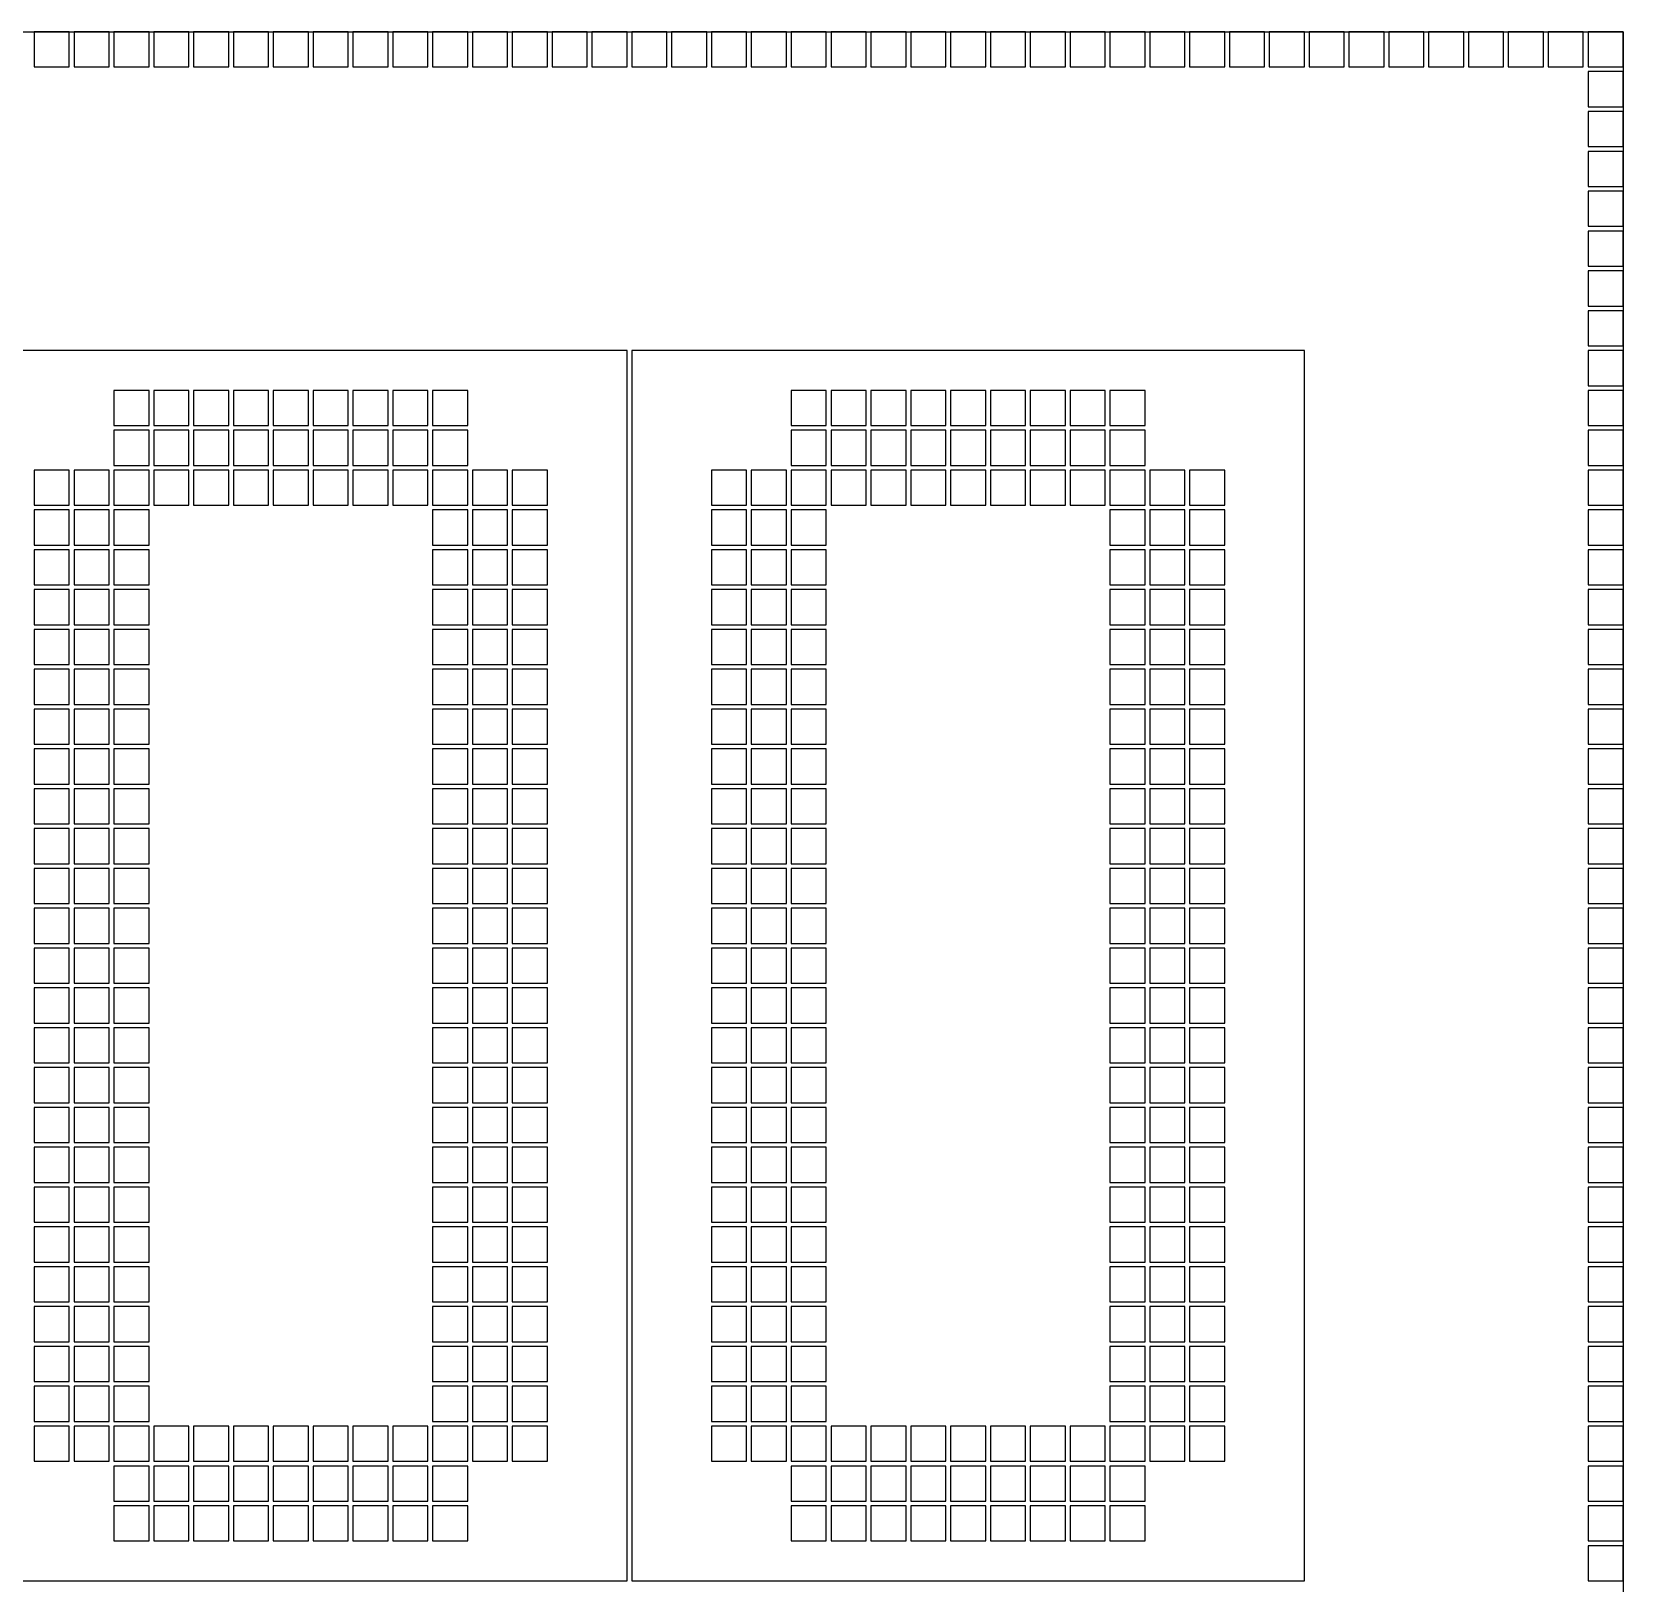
# Model space of a CAD drawing. Header units: inches. Extents: x 125 to 991, y -92 to 487.
# Drawn here: x 892.6 to 899.39, y 479.97 to 486.59 of the extents above; entities that cross this region are included whole.
import ezdxf

# ---------------------------------------------------------------- set-up
doc = ezdxf.new("R2010")
doc.units = ezdxf.units.IN

msp = doc.modelspace()

# ---------------------------------------------------------------- linework, layer by layer
msp.add_lwpolyline([(877.652, 486.5918), (899.392, 486.5918), (899.392, 475.7318), (877.652, 475.7318)], close=True)
at = {"color": 2}
for points in [[(892.612, 486.4418), (892.762, 486.4418), (892.762, 486.5918), (892.612, 486.5918)], [(892.782, 486.4418), (892.932, 486.4418), (892.932, 486.5918), (892.782, 486.5918)], [(892.952, 486.4418), (893.102, 486.4418), (893.102, 486.5918), (892.952, 486.5918)], [(893.122, 486.4418), (893.272, 486.4418), (893.272, 486.5918), (893.122, 486.5918)], [(893.292, 486.4418), (893.442, 486.4418), (893.442, 486.5918), (893.292, 486.5918)], [(893.462, 486.4418), (893.612, 486.4418), (893.612, 486.5918), (893.462, 486.5918)], [(893.632, 486.4418), (893.782, 486.4418), (893.782, 486.5918), (893.632, 486.5918)], [(893.802, 486.4418), (893.952, 486.4418), (893.952, 486.5918), (893.802, 486.5918)], [(893.972, 486.4418), (894.122, 486.4418), (894.122, 486.5918), (893.972, 486.5918)], [(894.142, 486.4418), (894.292, 486.4418), (894.292, 486.5918), (894.142, 486.5918)], [(894.312, 486.4418), (894.462, 486.4418), (894.462, 486.5918), (894.312, 486.5918)], [(894.482, 486.4418), (894.632, 486.4418), (894.632, 486.5918), (894.482, 486.5918)], [(894.652, 486.4418), (894.802, 486.4418), (894.802, 486.5918), (894.652, 486.5918)], [(894.822, 486.4418), (894.972, 486.4418), (894.972, 486.5918), (894.822, 486.5918)], [(894.992, 486.4418), (895.142, 486.4418), (895.142, 486.5918), (894.992, 486.5918)], [(895.162, 486.4418), (895.312, 486.4418), (895.312, 486.5918), (895.162, 486.5918)], [(895.332, 486.4418), (895.482, 486.4418), (895.482, 486.5918), (895.332, 486.5918)], [(895.502, 486.4418), (895.652, 486.4418), (895.652, 486.5918), (895.502, 486.5918)], [(895.672, 486.4418), (895.822, 486.4418), (895.822, 486.5918), (895.672, 486.5918)], [(895.842, 486.4418), (895.992, 486.4418), (895.992, 486.5918), (895.842, 486.5918)], [(896.012, 486.4418), (896.162, 486.4418), (896.162, 486.5918), (896.012, 486.5918)], [(896.182, 486.4418), (896.332, 486.4418), (896.332, 486.5918), (896.182, 486.5918)], [(896.352, 486.4418), (896.502, 486.4418), (896.502, 486.5918), (896.352, 486.5918)], [(896.522, 486.4418), (896.672, 486.4418), (896.672, 486.5918), (896.522, 486.5918)], [(896.692, 486.4418), (896.842, 486.4418), (896.842, 486.5918), (896.692, 486.5918)], [(896.862, 486.4418), (897.012, 486.4418), (897.012, 486.5918), (896.862, 486.5918)], [(897.032, 486.4418), (897.182, 486.4418), (897.182, 486.5918), (897.032, 486.5918)], [(897.202, 486.4418), (897.352, 486.4418), (897.352, 486.5918), (897.202, 486.5918)], [(897.372, 486.4418), (897.522, 486.4418), (897.522, 486.5918), (897.372, 486.5918)], [(897.542, 486.4418), (897.692, 486.4418), (897.692, 486.5918), (897.542, 486.5918)], [(897.712, 486.4418), (897.862, 486.4418), (897.862, 486.5918), (897.712, 486.5918)], [(897.882, 486.4418), (898.032, 486.4418), (898.032, 486.5918), (897.882, 486.5918)], [(898.052, 486.4418), (898.202, 486.4418), (898.202, 486.5918), (898.052, 486.5918)], [(898.222, 486.4418), (898.372, 486.4418), (898.372, 486.5918), (898.222, 486.5918)], [(898.392, 486.4418), (898.542, 486.4418), (898.542, 486.5918), (898.392, 486.5918)], [(898.562, 486.4418), (898.712, 486.4418), (898.712, 486.5918), (898.562, 486.5918)], [(898.732, 486.4418), (898.882, 486.4418), (898.882, 486.5918), (898.732, 486.5918)], [(898.902, 486.4418), (899.052, 486.4418), (899.052, 486.5918), (898.902, 486.5918)], [(899.072, 486.4418), (899.222, 486.4418), (899.222, 486.5918), (899.072, 486.5918)], [(899.242, 486.4418), (899.392, 486.4418), (899.392, 486.5918), (899.242, 486.5918)], [(899.242, 486.2718), (899.392, 486.2718), (899.392, 486.4218), (899.242, 486.4218)], [(899.242, 486.1018), (899.392, 486.1018), (899.392, 486.2518), (899.242, 486.2518)], [(899.242, 485.9318), (899.392, 485.9318), (899.392, 486.0818), (899.242, 486.0818)], [(899.242, 485.7618), (899.392, 485.7618), (899.392, 485.9118), (899.242, 485.9118)], [(899.242, 485.5918), (899.392, 485.5918), (899.392, 485.7418), (899.242, 485.7418)], [(899.242, 485.4218), (899.392, 485.4218), (899.392, 485.5718), (899.242, 485.5718)], [(899.242, 485.2518), (899.392, 485.2518), (899.392, 485.4018), (899.242, 485.4018)], [(899.242, 485.0818), (899.392, 485.0818), (899.392, 485.2318), (899.242, 485.2318)], [(892.952, 484.9118), (893.102, 484.9118), (893.102, 485.0618), (892.952, 485.0618)], [(893.122, 484.9118), (893.272, 484.9118), (893.272, 485.0618), (893.122, 485.0618)], [(893.292, 484.9118), (893.442, 484.9118), (893.442, 485.0618), (893.292, 485.0618)], [(893.462, 484.9118), (893.612, 484.9118), (893.612, 485.0618), (893.462, 485.0618)], [(893.632, 484.9118), (893.782, 484.9118), (893.782, 485.0618), (893.632, 485.0618)], [(893.802, 484.9118), (893.952, 484.9118), (893.952, 485.0618), (893.802, 485.0618)], [(893.972, 484.9118), (894.122, 484.9118), (894.122, 485.0618), (893.972, 485.0618)], [(894.142, 484.9118), (894.292, 484.9118), (894.292, 485.0618), (894.142, 485.0618)], [(894.312, 484.9118), (894.462, 484.9118), (894.462, 485.0618), (894.312, 485.0618)], [(895.842, 484.9118), (895.992, 484.9118), (895.992, 485.0618), (895.842, 485.0618)], [(896.012, 484.9118), (896.162, 484.9118), (896.162, 485.0618), (896.012, 485.0618)], [(896.182, 484.9118), (896.332, 484.9118), (896.332, 485.0618), (896.182, 485.0618)], [(896.352, 484.9118), (896.502, 484.9118), (896.502, 485.0618), (896.352, 485.0618)], [(896.522, 484.9118), (896.672, 484.9118), (896.672, 485.0618), (896.522, 485.0618)], [(896.692, 484.9118), (896.842, 484.9118), (896.842, 485.0618), (896.692, 485.0618)], [(896.862, 484.9118), (897.012, 484.9118), (897.012, 485.0618), (896.862, 485.0618)], [(897.032, 484.9118), (897.182, 484.9118), (897.182, 485.0618), (897.032, 485.0618)], [(897.202, 484.9118), (897.352, 484.9118), (897.352, 485.0618), (897.202, 485.0618)], [(899.242, 484.9118), (899.392, 484.9118), (899.392, 485.0618), (899.242, 485.0618)], [(892.952, 484.7418), (893.102, 484.7418), (893.102, 484.8918), (892.952, 484.8918)], [(893.122, 484.7418), (893.272, 484.7418), (893.272, 484.8918), (893.122, 484.8918)], [(893.292, 484.7418), (893.442, 484.7418), (893.442, 484.8918), (893.292, 484.8918)], [(893.462, 484.7418), (893.612, 484.7418), (893.612, 484.8918), (893.462, 484.8918)], [(893.632, 484.7418), (893.782, 484.7418), (893.782, 484.8918), (893.632, 484.8918)], [(893.802, 484.7418), (893.952, 484.7418), (893.952, 484.8918), (893.802, 484.8918)], [(893.972, 484.7418), (894.122, 484.7418), (894.122, 484.8918), (893.972, 484.8918)], [(894.142, 484.7418), (894.292, 484.7418), (894.292, 484.8918), (894.142, 484.8918)], [(894.312, 484.7418), (894.462, 484.7418), (894.462, 484.8918), (894.312, 484.8918)], [(895.842, 484.7418), (895.992, 484.7418), (895.992, 484.8918), (895.842, 484.8918)], [(896.012, 484.7418), (896.162, 484.7418), (896.162, 484.8918), (896.012, 484.8918)], [(896.182, 484.7418), (896.332, 484.7418), (896.332, 484.8918), (896.182, 484.8918)], [(896.352, 484.7418), (896.502, 484.7418), (896.502, 484.8918), (896.352, 484.8918)], [(896.522, 484.7418), (896.672, 484.7418), (896.672, 484.8918), (896.522, 484.8918)], [(896.692, 484.7418), (896.842, 484.7418), (896.842, 484.8918), (896.692, 484.8918)], [(896.862, 484.7418), (897.012, 484.7418), (897.012, 484.8918), (896.862, 484.8918)], [(897.032, 484.7418), (897.182, 484.7418), (897.182, 484.8918), (897.032, 484.8918)], [(897.202, 484.7418), (897.352, 484.7418), (897.352, 484.8918), (897.202, 484.8918)], [(899.242, 484.7418), (899.392, 484.7418), (899.392, 484.8918), (899.242, 484.8918)], [(892.612, 484.5718), (892.762, 484.5718), (892.762, 484.7218), (892.612, 484.7218)], [(892.782, 484.5718), (892.932, 484.5718), (892.932, 484.7218), (892.782, 484.7218)], [(892.952, 484.5718), (893.102, 484.5718), (893.102, 484.7218), (892.952, 484.7218)], [(893.122, 484.5718), (893.272, 484.5718), (893.272, 484.7218), (893.122, 484.7218)], [(893.292, 484.5718), (893.442, 484.5718), (893.442, 484.7218), (893.292, 484.7218)], [(893.462, 484.5718), (893.612, 484.5718), (893.612, 484.7218), (893.462, 484.7218)], [(893.632, 484.5718), (893.782, 484.5718), (893.782, 484.7218), (893.632, 484.7218)], [(893.802, 484.5718), (893.952, 484.5718), (893.952, 484.7218), (893.802, 484.7218)], [(893.972, 484.5718), (894.122, 484.5718), (894.122, 484.7218), (893.972, 484.7218)], [(894.142, 484.5718), (894.292, 484.5718), (894.292, 484.7218), (894.142, 484.7218)], [(894.312, 484.5718), (894.462, 484.5718), (894.462, 484.7218), (894.312, 484.7218)], [(894.482, 484.5718), (894.632, 484.5718), (894.632, 484.7218), (894.482, 484.7218)], [(894.652, 484.5718), (894.802, 484.5718), (894.802, 484.7218), (894.652, 484.7218)], [(895.502, 484.5718), (895.652, 484.5718), (895.652, 484.7218), (895.502, 484.7218)], [(895.672, 484.5718), (895.822, 484.5718), (895.822, 484.7218), (895.672, 484.7218)], [(895.842, 484.5718), (895.992, 484.5718), (895.992, 484.7218), (895.842, 484.7218)], [(896.012, 484.5718), (896.162, 484.5718), (896.162, 484.7218), (896.012, 484.7218)], [(896.182, 484.5718), (896.332, 484.5718), (896.332, 484.7218), (896.182, 484.7218)], [(896.352, 484.5718), (896.502, 484.5718), (896.502, 484.7218), (896.352, 484.7218)], [(896.522, 484.5718), (896.672, 484.5718), (896.672, 484.7218), (896.522, 484.7218)], [(896.692, 484.5718), (896.842, 484.5718), (896.842, 484.7218), (896.692, 484.7218)], [(896.862, 484.5718), (897.012, 484.5718), (897.012, 484.7218), (896.862, 484.7218)], [(897.032, 484.5718), (897.182, 484.5718), (897.182, 484.7218), (897.032, 484.7218)], [(897.202, 484.5718), (897.352, 484.5718), (897.352, 484.7218), (897.202, 484.7218)], [(897.372, 484.5718), (897.522, 484.5718), (897.522, 484.7218), (897.372, 484.7218)], [(897.542, 484.5718), (897.692, 484.5718), (897.692, 484.7218), (897.542, 484.7218)], [(899.242, 484.5718), (899.392, 484.5718), (899.392, 484.7218), (899.242, 484.7218)], [(892.612, 484.4018), (892.762, 484.4018), (892.762, 484.5518), (892.612, 484.5518)], [(892.782, 484.4018), (892.932, 484.4018), (892.932, 484.5518), (892.782, 484.5518)], [(892.952, 484.4018), (893.102, 484.4018), (893.102, 484.5518), (892.952, 484.5518)], [(894.312, 484.4018), (894.462, 484.4018), (894.462, 484.5518), (894.312, 484.5518)], [(894.482, 484.4018), (894.632, 484.4018), (894.632, 484.5518), (894.482, 484.5518)], [(894.652, 484.4018), (894.802, 484.4018), (894.802, 484.5518), (894.652, 484.5518)], [(895.502, 484.4018), (895.652, 484.4018), (895.652, 484.5518), (895.502, 484.5518)], [(895.672, 484.4018), (895.822, 484.4018), (895.822, 484.5518), (895.672, 484.5518)], [(895.842, 484.4018), (895.992, 484.4018), (895.992, 484.5518), (895.842, 484.5518)], [(897.202, 484.4018), (897.352, 484.4018), (897.352, 484.5518), (897.202, 484.5518)], [(897.372, 484.4018), (897.522, 484.4018), (897.522, 484.5518), (897.372, 484.5518)], [(897.542, 484.4018), (897.692, 484.4018), (897.692, 484.5518), (897.542, 484.5518)], [(899.242, 484.4018), (899.392, 484.4018), (899.392, 484.5518), (899.242, 484.5518)], [(892.612, 484.2318), (892.762, 484.2318), (892.762, 484.3818), (892.612, 484.3818)], [(892.782, 484.2318), (892.932, 484.2318), (892.932, 484.3818), (892.782, 484.3818)], [(892.952, 484.2318), (893.102, 484.2318), (893.102, 484.3818), (892.952, 484.3818)], [(894.312, 484.2318), (894.462, 484.2318), (894.462, 484.3818), (894.312, 484.3818)], [(894.482, 484.2318), (894.632, 484.2318), (894.632, 484.3818), (894.482, 484.3818)], [(894.652, 484.2318), (894.802, 484.2318), (894.802, 484.3818), (894.652, 484.3818)], [(895.502, 484.2318), (895.652, 484.2318), (895.652, 484.3818), (895.502, 484.3818)], [(895.672, 484.2318), (895.822, 484.2318), (895.822, 484.3818), (895.672, 484.3818)], [(895.842, 484.2318), (895.992, 484.2318), (895.992, 484.3818), (895.842, 484.3818)], [(897.202, 484.2318), (897.352, 484.2318), (897.352, 484.3818), (897.202, 484.3818)], [(897.372, 484.2318), (897.522, 484.2318), (897.522, 484.3818), (897.372, 484.3818)], [(897.542, 484.2318), (897.692, 484.2318), (897.692, 484.3818), (897.542, 484.3818)], [(899.242, 484.2318), (899.392, 484.2318), (899.392, 484.3818), (899.242, 484.3818)], [(892.612, 484.0618), (892.762, 484.0618), (892.762, 484.2118), (892.612, 484.2118)], [(892.782, 484.0618), (892.932, 484.0618), (892.932, 484.2118), (892.782, 484.2118)], [(892.952, 484.0618), (893.102, 484.0618), (893.102, 484.2118), (892.952, 484.2118)], [(894.312, 484.0618), (894.462, 484.0618), (894.462, 484.2118), (894.312, 484.2118)], [(894.482, 484.0618), (894.632, 484.0618), (894.632, 484.2118), (894.482, 484.2118)], [(894.652, 484.0618), (894.802, 484.0618), (894.802, 484.2118), (894.652, 484.2118)], [(895.502, 484.0618), (895.652, 484.0618), (895.652, 484.2118), (895.502, 484.2118)], [(895.672, 484.0618), (895.822, 484.0618), (895.822, 484.2118), (895.672, 484.2118)], [(895.842, 484.0618), (895.992, 484.0618), (895.992, 484.2118), (895.842, 484.2118)], [(897.202, 484.0618), (897.352, 484.0618), (897.352, 484.2118), (897.202, 484.2118)], [(897.372, 484.0618), (897.522, 484.0618), (897.522, 484.2118), (897.372, 484.2118)], [(897.542, 484.0618), (897.692, 484.0618), (897.692, 484.2118), (897.542, 484.2118)], [(899.242, 484.0618), (899.392, 484.0618), (899.392, 484.2118), (899.242, 484.2118)], [(892.612, 483.8918), (892.762, 483.8918), (892.762, 484.0418), (892.612, 484.0418)], [(892.782, 483.8918), (892.932, 483.8918), (892.932, 484.0418), (892.782, 484.0418)], [(892.952, 483.8918), (893.102, 483.8918), (893.102, 484.0418), (892.952, 484.0418)], [(894.312, 483.8918), (894.462, 483.8918), (894.462, 484.0418), (894.312, 484.0418)], [(894.482, 483.8918), (894.632, 483.8918), (894.632, 484.0418), (894.482, 484.0418)], [(894.652, 483.8918), (894.802, 483.8918), (894.802, 484.0418), (894.652, 484.0418)], [(895.502, 483.8918), (895.652, 483.8918), (895.652, 484.0418), (895.502, 484.0418)], [(895.672, 483.8918), (895.822, 483.8918), (895.822, 484.0418), (895.672, 484.0418)], [(895.842, 483.8918), (895.992, 483.8918), (895.992, 484.0418), (895.842, 484.0418)], [(897.202, 483.8918), (897.352, 483.8918), (897.352, 484.0418), (897.202, 484.0418)], [(897.372, 483.8918), (897.522, 483.8918), (897.522, 484.0418), (897.372, 484.0418)], [(897.542, 483.8918), (897.692, 483.8918), (897.692, 484.0418), (897.542, 484.0418)], [(899.242, 483.8918), (899.392, 483.8918), (899.392, 484.0418), (899.242, 484.0418)], [(892.612, 483.7218), (892.762, 483.7218), (892.762, 483.8718), (892.612, 483.8718)], [(892.782, 483.7218), (892.932, 483.7218), (892.932, 483.8718), (892.782, 483.8718)], [(892.952, 483.7218), (893.102, 483.7218), (893.102, 483.8718), (892.952, 483.8718)], [(894.312, 483.7218), (894.462, 483.7218), (894.462, 483.8718), (894.312, 483.8718)], [(894.482, 483.7218), (894.632, 483.7218), (894.632, 483.8718), (894.482, 483.8718)], [(894.652, 483.7218), (894.802, 483.7218), (894.802, 483.8718), (894.652, 483.8718)], [(895.502, 483.7218), (895.652, 483.7218), (895.652, 483.8718), (895.502, 483.8718)], [(895.672, 483.7218), (895.822, 483.7218), (895.822, 483.8718), (895.672, 483.8718)], [(895.842, 483.7218), (895.992, 483.7218), (895.992, 483.8718), (895.842, 483.8718)], [(897.202, 483.7218), (897.352, 483.7218), (897.352, 483.8718), (897.202, 483.8718)], [(897.372, 483.7218), (897.522, 483.7218), (897.522, 483.8718), (897.372, 483.8718)], [(897.542, 483.7218), (897.692, 483.7218), (897.692, 483.8718), (897.542, 483.8718)], [(899.242, 483.7218), (899.392, 483.7218), (899.392, 483.8718), (899.242, 483.8718)], [(892.612, 483.5518), (892.762, 483.5518), (892.762, 483.7018), (892.612, 483.7018)], [(892.782, 483.5518), (892.932, 483.5518), (892.932, 483.7018), (892.782, 483.7018)], [(892.952, 483.5518), (893.102, 483.5518), (893.102, 483.7018), (892.952, 483.7018)], [(894.312, 483.5518), (894.462, 483.5518), (894.462, 483.7018), (894.312, 483.7018)], [(894.482, 483.5518), (894.632, 483.5518), (894.632, 483.7018), (894.482, 483.7018)], [(894.652, 483.5518), (894.802, 483.5518), (894.802, 483.7018), (894.652, 483.7018)], [(895.502, 483.5518), (895.652, 483.5518), (895.652, 483.7018), (895.502, 483.7018)], [(895.672, 483.5518), (895.822, 483.5518), (895.822, 483.7018), (895.672, 483.7018)], [(895.842, 483.5518), (895.992, 483.5518), (895.992, 483.7018), (895.842, 483.7018)], [(897.202, 483.5518), (897.352, 483.5518), (897.352, 483.7018), (897.202, 483.7018)], [(897.372, 483.5518), (897.522, 483.5518), (897.522, 483.7018), (897.372, 483.7018)], [(897.542, 483.5518), (897.692, 483.5518), (897.692, 483.7018), (897.542, 483.7018)], [(899.242, 483.5518), (899.392, 483.5518), (899.392, 483.7018), (899.242, 483.7018)], [(892.612, 483.3818), (892.762, 483.3818), (892.762, 483.5318), (892.612, 483.5318)], [(892.782, 483.3818), (892.932, 483.3818), (892.932, 483.5318), (892.782, 483.5318)], [(892.952, 483.3818), (893.102, 483.3818), (893.102, 483.5318), (892.952, 483.5318)], [(894.312, 483.3818), (894.462, 483.3818), (894.462, 483.5318), (894.312, 483.5318)], [(894.482, 483.3818), (894.632, 483.3818), (894.632, 483.5318), (894.482, 483.5318)], [(894.652, 483.3818), (894.802, 483.3818), (894.802, 483.5318), (894.652, 483.5318)], [(895.502, 483.3818), (895.652, 483.3818), (895.652, 483.5318), (895.502, 483.5318)], [(895.672, 483.3818), (895.822, 483.3818), (895.822, 483.5318), (895.672, 483.5318)], [(895.842, 483.3818), (895.992, 483.3818), (895.992, 483.5318), (895.842, 483.5318)], [(897.202, 483.3818), (897.352, 483.3818), (897.352, 483.5318), (897.202, 483.5318)], [(897.372, 483.3818), (897.522, 483.3818), (897.522, 483.5318), (897.372, 483.5318)], [(897.542, 483.3818), (897.692, 483.3818), (897.692, 483.5318), (897.542, 483.5318)], [(899.242, 483.3818), (899.392, 483.3818), (899.392, 483.5318), (899.242, 483.5318)], [(892.612, 483.2118), (892.762, 483.2118), (892.762, 483.3618), (892.612, 483.3618)], [(892.782, 483.2118), (892.932, 483.2118), (892.932, 483.3618), (892.782, 483.3618)], [(892.952, 483.2118), (893.102, 483.2118), (893.102, 483.3618), (892.952, 483.3618)], [(894.312, 483.2118), (894.462, 483.2118), (894.462, 483.3618), (894.312, 483.3618)], [(894.482, 483.2118), (894.632, 483.2118), (894.632, 483.3618), (894.482, 483.3618)], [(894.652, 483.2118), (894.802, 483.2118), (894.802, 483.3618), (894.652, 483.3618)], [(895.502, 483.2118), (895.652, 483.2118), (895.652, 483.3618), (895.502, 483.3618)], [(895.672, 483.2118), (895.822, 483.2118), (895.822, 483.3618), (895.672, 483.3618)], [(895.842, 483.2118), (895.992, 483.2118), (895.992, 483.3618), (895.842, 483.3618)], [(897.202, 483.2118), (897.352, 483.2118), (897.352, 483.3618), (897.202, 483.3618)], [(897.372, 483.2118), (897.522, 483.2118), (897.522, 483.3618), (897.372, 483.3618)], [(897.542, 483.2118), (897.692, 483.2118), (897.692, 483.3618), (897.542, 483.3618)], [(899.242, 483.2118), (899.392, 483.2118), (899.392, 483.3618), (899.242, 483.3618)], [(892.612, 483.0418), (892.762, 483.0418), (892.762, 483.1918), (892.612, 483.1918)], [(892.782, 483.0418), (892.932, 483.0418), (892.932, 483.1918), (892.782, 483.1918)], [(892.952, 483.0418), (893.102, 483.0418), (893.102, 483.1918), (892.952, 483.1918)], [(894.312, 483.0418), (894.462, 483.0418), (894.462, 483.1918), (894.312, 483.1918)], [(894.482, 483.0418), (894.632, 483.0418), (894.632, 483.1918), (894.482, 483.1918)], [(894.652, 483.0418), (894.802, 483.0418), (894.802, 483.1918), (894.652, 483.1918)], [(895.502, 483.0418), (895.652, 483.0418), (895.652, 483.1918), (895.502, 483.1918)], [(895.672, 483.0418), (895.822, 483.0418), (895.822, 483.1918), (895.672, 483.1918)], [(895.842, 483.0418), (895.992, 483.0418), (895.992, 483.1918), (895.842, 483.1918)], [(897.202, 483.0418), (897.352, 483.0418), (897.352, 483.1918), (897.202, 483.1918)], [(897.372, 483.0418), (897.522, 483.0418), (897.522, 483.1918), (897.372, 483.1918)], [(897.542, 483.0418), (897.692, 483.0418), (897.692, 483.1918), (897.542, 483.1918)], [(899.242, 483.0418), (899.392, 483.0418), (899.392, 483.1918), (899.242, 483.1918)], [(892.612, 482.8718), (892.762, 482.8718), (892.762, 483.0218), (892.612, 483.0218)], [(892.782, 482.8718), (892.932, 482.8718), (892.932, 483.0218), (892.782, 483.0218)], [(892.952, 482.8718), (893.102, 482.8718), (893.102, 483.0218), (892.952, 483.0218)], [(894.312, 482.8718), (894.462, 482.8718), (894.462, 483.0218), (894.312, 483.0218)], [(894.482, 482.8718), (894.632, 482.8718), (894.632, 483.0218), (894.482, 483.0218)], [(894.652, 482.8718), (894.802, 482.8718), (894.802, 483.0218), (894.652, 483.0218)], [(895.502, 482.8718), (895.652, 482.8718), (895.652, 483.0218), (895.502, 483.0218)], [(895.672, 482.8718), (895.822, 482.8718), (895.822, 483.0218), (895.672, 483.0218)], [(895.842, 482.8718), (895.992, 482.8718), (895.992, 483.0218), (895.842, 483.0218)], [(897.202, 482.8718), (897.352, 482.8718), (897.352, 483.0218), (897.202, 483.0218)], [(897.372, 482.8718), (897.522, 482.8718), (897.522, 483.0218), (897.372, 483.0218)], [(897.542, 482.8718), (897.692, 482.8718), (897.692, 483.0218), (897.542, 483.0218)], [(899.242, 482.8718), (899.392, 482.8718), (899.392, 483.0218), (899.242, 483.0218)], [(892.612, 482.7018), (892.762, 482.7018), (892.762, 482.8518), (892.612, 482.8518)], [(892.782, 482.7018), (892.932, 482.7018), (892.932, 482.8518), (892.782, 482.8518)], [(892.952, 482.7018), (893.102, 482.7018), (893.102, 482.8518), (892.952, 482.8518)], [(894.312, 482.7018), (894.462, 482.7018), (894.462, 482.8518), (894.312, 482.8518)], [(894.482, 482.7018), (894.632, 482.7018), (894.632, 482.8518), (894.482, 482.8518)], [(894.652, 482.7018), (894.802, 482.7018), (894.802, 482.8518), (894.652, 482.8518)], [(895.502, 482.7018), (895.652, 482.7018), (895.652, 482.8518), (895.502, 482.8518)], [(895.672, 482.7018), (895.822, 482.7018), (895.822, 482.8518), (895.672, 482.8518)], [(895.842, 482.7018), (895.992, 482.7018), (895.992, 482.8518), (895.842, 482.8518)], [(897.202, 482.7018), (897.352, 482.7018), (897.352, 482.8518), (897.202, 482.8518)], [(897.372, 482.7018), (897.522, 482.7018), (897.522, 482.8518), (897.372, 482.8518)], [(897.542, 482.7018), (897.692, 482.7018), (897.692, 482.8518), (897.542, 482.8518)], [(899.242, 482.7018), (899.392, 482.7018), (899.392, 482.8518), (899.242, 482.8518)], [(892.612, 482.5318), (892.762, 482.5318), (892.762, 482.6818), (892.612, 482.6818)], [(892.782, 482.5318), (892.932, 482.5318), (892.932, 482.6818), (892.782, 482.6818)], [(892.952, 482.5318), (893.102, 482.5318), (893.102, 482.6818), (892.952, 482.6818)], [(894.312, 482.5318), (894.462, 482.5318), (894.462, 482.6818), (894.312, 482.6818)], [(894.482, 482.5318), (894.632, 482.5318), (894.632, 482.6818), (894.482, 482.6818)], [(894.652, 482.5318), (894.802, 482.5318), (894.802, 482.6818), (894.652, 482.6818)], [(895.502, 482.5318), (895.652, 482.5318), (895.652, 482.6818), (895.502, 482.6818)], [(895.672, 482.5318), (895.822, 482.5318), (895.822, 482.6818), (895.672, 482.6818)], [(895.842, 482.5318), (895.992, 482.5318), (895.992, 482.6818), (895.842, 482.6818)], [(897.202, 482.5318), (897.352, 482.5318), (897.352, 482.6818), (897.202, 482.6818)], [(897.372, 482.5318), (897.522, 482.5318), (897.522, 482.6818), (897.372, 482.6818)], [(897.542, 482.5318), (897.692, 482.5318), (897.692, 482.6818), (897.542, 482.6818)], [(899.242, 482.5318), (899.392, 482.5318), (899.392, 482.6818), (899.242, 482.6818)], [(892.612, 482.3618), (892.762, 482.3618), (892.762, 482.5118), (892.612, 482.5118)], [(892.782, 482.3618), (892.932, 482.3618), (892.932, 482.5118), (892.782, 482.5118)], [(892.952, 482.3618), (893.102, 482.3618), (893.102, 482.5118), (892.952, 482.5118)], [(894.312, 482.3618), (894.462, 482.3618), (894.462, 482.5118), (894.312, 482.5118)], [(894.482, 482.3618), (894.632, 482.3618), (894.632, 482.5118), (894.482, 482.5118)], [(894.652, 482.3618), (894.802, 482.3618), (894.802, 482.5118), (894.652, 482.5118)], [(895.502, 482.3618), (895.652, 482.3618), (895.652, 482.5118), (895.502, 482.5118)], [(895.672, 482.3618), (895.822, 482.3618), (895.822, 482.5118), (895.672, 482.5118)], [(895.842, 482.3618), (895.992, 482.3618), (895.992, 482.5118), (895.842, 482.5118)], [(897.202, 482.3618), (897.352, 482.3618), (897.352, 482.5118), (897.202, 482.5118)], [(897.372, 482.3618), (897.522, 482.3618), (897.522, 482.5118), (897.372, 482.5118)], [(897.542, 482.3618), (897.692, 482.3618), (897.692, 482.5118), (897.542, 482.5118)], [(899.242, 482.3618), (899.392, 482.3618), (899.392, 482.5118), (899.242, 482.5118)], [(892.612, 482.1918), (892.762, 482.1918), (892.762, 482.3418), (892.612, 482.3418)], [(892.782, 482.1918), (892.932, 482.1918), (892.932, 482.3418), (892.782, 482.3418)], [(892.952, 482.1918), (893.102, 482.1918), (893.102, 482.3418), (892.952, 482.3418)], [(894.312, 482.1918), (894.462, 482.1918), (894.462, 482.3418), (894.312, 482.3418)], [(894.482, 482.1918), (894.632, 482.1918), (894.632, 482.3418), (894.482, 482.3418)], [(894.652, 482.1918), (894.802, 482.1918), (894.802, 482.3418), (894.652, 482.3418)], [(895.502, 482.1918), (895.652, 482.1918), (895.652, 482.3418), (895.502, 482.3418)], [(895.672, 482.1918), (895.822, 482.1918), (895.822, 482.3418), (895.672, 482.3418)], [(895.842, 482.1918), (895.992, 482.1918), (895.992, 482.3418), (895.842, 482.3418)], [(897.202, 482.1918), (897.352, 482.1918), (897.352, 482.3418), (897.202, 482.3418)], [(897.372, 482.1918), (897.522, 482.1918), (897.522, 482.3418), (897.372, 482.3418)], [(897.542, 482.1918), (897.692, 482.1918), (897.692, 482.3418), (897.542, 482.3418)], [(899.242, 482.1918), (899.392, 482.1918), (899.392, 482.3418), (899.242, 482.3418)], [(892.612, 482.0218), (892.762, 482.0218), (892.762, 482.1718), (892.612, 482.1718)], [(892.782, 482.0218), (892.932, 482.0218), (892.932, 482.1718), (892.782, 482.1718)], [(892.952, 482.0218), (893.102, 482.0218), (893.102, 482.1718), (892.952, 482.1718)], [(894.312, 482.0218), (894.462, 482.0218), (894.462, 482.1718), (894.312, 482.1718)], [(894.482, 482.0218), (894.632, 482.0218), (894.632, 482.1718), (894.482, 482.1718)], [(894.652, 482.0218), (894.802, 482.0218), (894.802, 482.1718), (894.652, 482.1718)], [(895.502, 482.0218), (895.652, 482.0218), (895.652, 482.1718), (895.502, 482.1718)], [(895.672, 482.0218), (895.822, 482.0218), (895.822, 482.1718), (895.672, 482.1718)], [(895.842, 482.0218), (895.992, 482.0218), (895.992, 482.1718), (895.842, 482.1718)], [(897.202, 482.0218), (897.352, 482.0218), (897.352, 482.1718), (897.202, 482.1718)], [(897.372, 482.0218), (897.522, 482.0218), (897.522, 482.1718), (897.372, 482.1718)], [(897.542, 482.0218), (897.692, 482.0218), (897.692, 482.1718), (897.542, 482.1718)], [(899.242, 482.0218), (899.392, 482.0218), (899.392, 482.1718), (899.242, 482.1718)], [(892.612, 481.8518), (892.762, 481.8518), (892.762, 482.0018), (892.612, 482.0018)], [(892.782, 481.8518), (892.932, 481.8518), (892.932, 482.0018), (892.782, 482.0018)], [(892.952, 481.8518), (893.102, 481.8518), (893.102, 482.0018), (892.952, 482.0018)], [(894.312, 481.8518), (894.462, 481.8518), (894.462, 482.0018), (894.312, 482.0018)], [(894.482, 481.8518), (894.632, 481.8518), (894.632, 482.0018), (894.482, 482.0018)], [(894.652, 481.8518), (894.802, 481.8518), (894.802, 482.0018), (894.652, 482.0018)], [(895.502, 481.8518), (895.652, 481.8518), (895.652, 482.0018), (895.502, 482.0018)], [(895.672, 481.8518), (895.822, 481.8518), (895.822, 482.0018), (895.672, 482.0018)], [(895.842, 481.8518), (895.992, 481.8518), (895.992, 482.0018), (895.842, 482.0018)], [(897.202, 481.8518), (897.352, 481.8518), (897.352, 482.0018), (897.202, 482.0018)], [(897.372, 481.8518), (897.522, 481.8518), (897.522, 482.0018), (897.372, 482.0018)], [(897.542, 481.8518), (897.692, 481.8518), (897.692, 482.0018), (897.542, 482.0018)], [(899.242, 481.8518), (899.392, 481.8518), (899.392, 482.0018), (899.242, 482.0018)], [(892.612, 481.6818), (892.762, 481.6818), (892.762, 481.8318), (892.612, 481.8318)], [(892.782, 481.6818), (892.932, 481.6818), (892.932, 481.8318), (892.782, 481.8318)], [(892.952, 481.6818), (893.102, 481.6818), (893.102, 481.8318), (892.952, 481.8318)], [(894.312, 481.6818), (894.462, 481.6818), (894.462, 481.8318), (894.312, 481.8318)], [(894.482, 481.6818), (894.632, 481.6818), (894.632, 481.8318), (894.482, 481.8318)], [(894.652, 481.6818), (894.802, 481.6818), (894.802, 481.8318), (894.652, 481.8318)], [(895.502, 481.6818), (895.652, 481.6818), (895.652, 481.8318), (895.502, 481.8318)], [(895.672, 481.6818), (895.822, 481.6818), (895.822, 481.8318), (895.672, 481.8318)], [(895.842, 481.6818), (895.992, 481.6818), (895.992, 481.8318), (895.842, 481.8318)], [(897.202, 481.6818), (897.352, 481.6818), (897.352, 481.8318), (897.202, 481.8318)], [(897.372, 481.6818), (897.522, 481.6818), (897.522, 481.8318), (897.372, 481.8318)], [(897.542, 481.6818), (897.692, 481.6818), (897.692, 481.8318), (897.542, 481.8318)], [(899.242, 481.6818), (899.392, 481.6818), (899.392, 481.8318), (899.242, 481.8318)], [(892.612, 481.5118), (892.762, 481.5118), (892.762, 481.6618), (892.612, 481.6618)], [(892.782, 481.5118), (892.932, 481.5118), (892.932, 481.6618), (892.782, 481.6618)], [(892.952, 481.5118), (893.102, 481.5118), (893.102, 481.6618), (892.952, 481.6618)], [(894.312, 481.5118), (894.462, 481.5118), (894.462, 481.6618), (894.312, 481.6618)], [(894.482, 481.5118), (894.632, 481.5118), (894.632, 481.6618), (894.482, 481.6618)], [(894.652, 481.5118), (894.802, 481.5118), (894.802, 481.6618), (894.652, 481.6618)], [(895.502, 481.5118), (895.652, 481.5118), (895.652, 481.6618), (895.502, 481.6618)], [(895.672, 481.5118), (895.822, 481.5118), (895.822, 481.6618), (895.672, 481.6618)], [(895.842, 481.5118), (895.992, 481.5118), (895.992, 481.6618), (895.842, 481.6618)], [(897.202, 481.5118), (897.352, 481.5118), (897.352, 481.6618), (897.202, 481.6618)], [(897.372, 481.5118), (897.522, 481.5118), (897.522, 481.6618), (897.372, 481.6618)], [(897.542, 481.5118), (897.692, 481.5118), (897.692, 481.6618), (897.542, 481.6618)], [(899.242, 481.5118), (899.392, 481.5118), (899.392, 481.6618), (899.242, 481.6618)], [(892.612, 481.3418), (892.762, 481.3418), (892.762, 481.4918), (892.612, 481.4918)], [(892.782, 481.3418), (892.932, 481.3418), (892.932, 481.4918), (892.782, 481.4918)], [(892.952, 481.3418), (893.102, 481.3418), (893.102, 481.4918), (892.952, 481.4918)], [(894.312, 481.3418), (894.462, 481.3418), (894.462, 481.4918), (894.312, 481.4918)], [(894.482, 481.3418), (894.632, 481.3418), (894.632, 481.4918), (894.482, 481.4918)], [(894.652, 481.3418), (894.802, 481.3418), (894.802, 481.4918), (894.652, 481.4918)], [(895.502, 481.3418), (895.652, 481.3418), (895.652, 481.4918), (895.502, 481.4918)], [(895.672, 481.3418), (895.822, 481.3418), (895.822, 481.4918), (895.672, 481.4918)], [(895.842, 481.3418), (895.992, 481.3418), (895.992, 481.4918), (895.842, 481.4918)], [(897.202, 481.3418), (897.352, 481.3418), (897.352, 481.4918), (897.202, 481.4918)], [(897.372, 481.3418), (897.522, 481.3418), (897.522, 481.4918), (897.372, 481.4918)], [(897.542, 481.3418), (897.692, 481.3418), (897.692, 481.4918), (897.542, 481.4918)], [(899.242, 481.3418), (899.392, 481.3418), (899.392, 481.4918), (899.242, 481.4918)], [(892.612, 481.1718), (892.762, 481.1718), (892.762, 481.3218), (892.612, 481.3218)], [(892.782, 481.1718), (892.932, 481.1718), (892.932, 481.3218), (892.782, 481.3218)], [(892.952, 481.1718), (893.102, 481.1718), (893.102, 481.3218), (892.952, 481.3218)], [(894.312, 481.1718), (894.462, 481.1718), (894.462, 481.3218), (894.312, 481.3218)], [(894.482, 481.1718), (894.632, 481.1718), (894.632, 481.3218), (894.482, 481.3218)], [(894.652, 481.1718), (894.802, 481.1718), (894.802, 481.3218), (894.652, 481.3218)], [(895.502, 481.1718), (895.652, 481.1718), (895.652, 481.3218), (895.502, 481.3218)], [(895.672, 481.1718), (895.822, 481.1718), (895.822, 481.3218), (895.672, 481.3218)], [(895.842, 481.1718), (895.992, 481.1718), (895.992, 481.3218), (895.842, 481.3218)], [(897.202, 481.1718), (897.352, 481.1718), (897.352, 481.3218), (897.202, 481.3218)], [(897.372, 481.1718), (897.522, 481.1718), (897.522, 481.3218), (897.372, 481.3218)], [(897.542, 481.1718), (897.692, 481.1718), (897.692, 481.3218), (897.542, 481.3218)], [(899.242, 481.1718), (899.392, 481.1718), (899.392, 481.3218), (899.242, 481.3218)], [(892.612, 481.0018), (892.762, 481.0018), (892.762, 481.1518), (892.612, 481.1518)], [(892.782, 481.0018), (892.932, 481.0018), (892.932, 481.1518), (892.782, 481.1518)], [(892.952, 481.0018), (893.102, 481.0018), (893.102, 481.1518), (892.952, 481.1518)], [(894.312, 481.0018), (894.462, 481.0018), (894.462, 481.1518), (894.312, 481.1518)], [(894.482, 481.0018), (894.632, 481.0018), (894.632, 481.1518), (894.482, 481.1518)], [(894.652, 481.0018), (894.802, 481.0018), (894.802, 481.1518), (894.652, 481.1518)], [(895.502, 481.0018), (895.652, 481.0018), (895.652, 481.1518), (895.502, 481.1518)], [(895.672, 481.0018), (895.822, 481.0018), (895.822, 481.1518), (895.672, 481.1518)], [(895.842, 481.0018), (895.992, 481.0018), (895.992, 481.1518), (895.842, 481.1518)], [(897.202, 481.0018), (897.352, 481.0018), (897.352, 481.1518), (897.202, 481.1518)], [(897.372, 481.0018), (897.522, 481.0018), (897.522, 481.1518), (897.372, 481.1518)], [(897.542, 481.0018), (897.692, 481.0018), (897.692, 481.1518), (897.542, 481.1518)], [(899.242, 481.0018), (899.392, 481.0018), (899.392, 481.1518), (899.242, 481.1518)], [(892.612, 480.8318), (892.762, 480.8318), (892.762, 480.9818), (892.612, 480.9818)], [(892.782, 480.8318), (892.932, 480.8318), (892.932, 480.9818), (892.782, 480.9818)], [(892.952, 480.8318), (893.102, 480.8318), (893.102, 480.9818), (892.952, 480.9818)], [(894.312, 480.8318), (894.462, 480.8318), (894.462, 480.9818), (894.312, 480.9818)], [(894.482, 480.8318), (894.632, 480.8318), (894.632, 480.9818), (894.482, 480.9818)], [(894.652, 480.8318), (894.802, 480.8318), (894.802, 480.9818), (894.652, 480.9818)], [(895.502, 480.8318), (895.652, 480.8318), (895.652, 480.9818), (895.502, 480.9818)], [(895.672, 480.8318), (895.822, 480.8318), (895.822, 480.9818), (895.672, 480.9818)], [(895.842, 480.8318), (895.992, 480.8318), (895.992, 480.9818), (895.842, 480.9818)], [(897.202, 480.8318), (897.352, 480.8318), (897.352, 480.9818), (897.202, 480.9818)], [(897.372, 480.8318), (897.522, 480.8318), (897.522, 480.9818), (897.372, 480.9818)], [(897.542, 480.8318), (897.692, 480.8318), (897.692, 480.9818), (897.542, 480.9818)], [(899.242, 480.8318), (899.392, 480.8318), (899.392, 480.9818), (899.242, 480.9818)], [(892.612, 480.6618), (892.762, 480.6618), (892.762, 480.8118), (892.612, 480.8118)], [(892.782, 480.6618), (892.932, 480.6618), (892.932, 480.8118), (892.782, 480.8118)], [(892.952, 480.6618), (893.102, 480.6618), (893.102, 480.8118), (892.952, 480.8118)], [(894.312, 480.6618), (894.462, 480.6618), (894.462, 480.8118), (894.312, 480.8118)], [(894.482, 480.6618), (894.632, 480.6618), (894.632, 480.8118), (894.482, 480.8118)], [(894.652, 480.6618), (894.802, 480.6618), (894.802, 480.8118), (894.652, 480.8118)], [(895.502, 480.6618), (895.652, 480.6618), (895.652, 480.8118), (895.502, 480.8118)], [(895.672, 480.6618), (895.822, 480.6618), (895.822, 480.8118), (895.672, 480.8118)], [(895.842, 480.6618), (895.992, 480.6618), (895.992, 480.8118), (895.842, 480.8118)], [(897.202, 480.6618), (897.352, 480.6618), (897.352, 480.8118), (897.202, 480.8118)], [(897.372, 480.6618), (897.522, 480.6618), (897.522, 480.8118), (897.372, 480.8118)], [(897.542, 480.6618), (897.692, 480.6618), (897.692, 480.8118), (897.542, 480.8118)], [(899.242, 480.6618), (899.392, 480.6618), (899.392, 480.8118), (899.242, 480.8118)], [(892.612, 480.4918), (892.762, 480.4918), (892.762, 480.6418), (892.612, 480.6418)], [(892.782, 480.4918), (892.932, 480.4918), (892.932, 480.6418), (892.782, 480.6418)], [(892.952, 480.4918), (893.102, 480.4918), (893.102, 480.6418), (892.952, 480.6418)], [(893.122, 480.4918), (893.272, 480.4918), (893.272, 480.6418), (893.122, 480.6418)], [(893.292, 480.4918), (893.442, 480.4918), (893.442, 480.6418), (893.292, 480.6418)], [(893.462, 480.4918), (893.612, 480.4918), (893.612, 480.6418), (893.462, 480.6418)], [(893.632, 480.4918), (893.782, 480.4918), (893.782, 480.6418), (893.632, 480.6418)], [(893.802, 480.4918), (893.952, 480.4918), (893.952, 480.6418), (893.802, 480.6418)], [(893.972, 480.4918), (894.122, 480.4918), (894.122, 480.6418), (893.972, 480.6418)], [(894.142, 480.4918), (894.292, 480.4918), (894.292, 480.6418), (894.142, 480.6418)], [(894.312, 480.4918), (894.462, 480.4918), (894.462, 480.6418), (894.312, 480.6418)], [(894.482, 480.4918), (894.632, 480.4918), (894.632, 480.6418), (894.482, 480.6418)], [(894.652, 480.4918), (894.802, 480.4918), (894.802, 480.6418), (894.652, 480.6418)], [(895.502, 480.4918), (895.652, 480.4918), (895.652, 480.6418), (895.502, 480.6418)], [(895.672, 480.4918), (895.822, 480.4918), (895.822, 480.6418), (895.672, 480.6418)], [(895.842, 480.4918), (895.992, 480.4918), (895.992, 480.6418), (895.842, 480.6418)], [(896.012, 480.4918), (896.162, 480.4918), (896.162, 480.6418), (896.012, 480.6418)], [(896.182, 480.4918), (896.332, 480.4918), (896.332, 480.6418), (896.182, 480.6418)], [(896.352, 480.4918), (896.502, 480.4918), (896.502, 480.6418), (896.352, 480.6418)], [(896.522, 480.4918), (896.672, 480.4918), (896.672, 480.6418), (896.522, 480.6418)], [(896.692, 480.4918), (896.842, 480.4918), (896.842, 480.6418), (896.692, 480.6418)], [(896.862, 480.4918), (897.012, 480.4918), (897.012, 480.6418), (896.862, 480.6418)], [(897.032, 480.4918), (897.182, 480.4918), (897.182, 480.6418), (897.032, 480.6418)], [(897.202, 480.4918), (897.352, 480.4918), (897.352, 480.6418), (897.202, 480.6418)], [(897.372, 480.4918), (897.522, 480.4918), (897.522, 480.6418), (897.372, 480.6418)], [(897.542, 480.4918), (897.692, 480.4918), (897.692, 480.6418), (897.542, 480.6418)], [(899.242, 480.4918), (899.392, 480.4918), (899.392, 480.6418), (899.242, 480.6418)], [(892.952, 480.3218), (893.102, 480.3218), (893.102, 480.4718), (892.952, 480.4718)], [(893.122, 480.3218), (893.272, 480.3218), (893.272, 480.4718), (893.122, 480.4718)], [(893.292, 480.3218), (893.442, 480.3218), (893.442, 480.4718), (893.292, 480.4718)], [(893.462, 480.3218), (893.612, 480.3218), (893.612, 480.4718), (893.462, 480.4718)], [(893.632, 480.3218), (893.782, 480.3218), (893.782, 480.4718), (893.632, 480.4718)], [(893.802, 480.3218), (893.952, 480.3218), (893.952, 480.4718), (893.802, 480.4718)], [(893.972, 480.3218), (894.122, 480.3218), (894.122, 480.4718), (893.972, 480.4718)], [(894.142, 480.3218), (894.292, 480.3218), (894.292, 480.4718), (894.142, 480.4718)], [(894.312, 480.3218), (894.462, 480.3218), (894.462, 480.4718), (894.312, 480.4718)], [(895.842, 480.3218), (895.992, 480.3218), (895.992, 480.4718), (895.842, 480.4718)], [(896.012, 480.3218), (896.162, 480.3218), (896.162, 480.4718), (896.012, 480.4718)], [(896.182, 480.3218), (896.332, 480.3218), (896.332, 480.4718), (896.182, 480.4718)], [(896.352, 480.3218), (896.502, 480.3218), (896.502, 480.4718), (896.352, 480.4718)], [(896.522, 480.3218), (896.672, 480.3218), (896.672, 480.4718), (896.522, 480.4718)], [(896.692, 480.3218), (896.842, 480.3218), (896.842, 480.4718), (896.692, 480.4718)], [(896.862, 480.3218), (897.012, 480.3218), (897.012, 480.4718), (896.862, 480.4718)], [(897.032, 480.3218), (897.182, 480.3218), (897.182, 480.4718), (897.032, 480.4718)], [(897.202, 480.3218), (897.352, 480.3218), (897.352, 480.4718), (897.202, 480.4718)], [(899.242, 480.3218), (899.392, 480.3218), (899.392, 480.4718), (899.242, 480.4718)], [(892.952, 480.1518), (893.102, 480.1518), (893.102, 480.3018), (892.952, 480.3018)], [(893.122, 480.1518), (893.272, 480.1518), (893.272, 480.3018), (893.122, 480.3018)], [(893.292, 480.1518), (893.442, 480.1518), (893.442, 480.3018), (893.292, 480.3018)], [(893.462, 480.1518), (893.612, 480.1518), (893.612, 480.3018), (893.462, 480.3018)], [(893.632, 480.1518), (893.782, 480.1518), (893.782, 480.3018), (893.632, 480.3018)], [(893.802, 480.1518), (893.952, 480.1518), (893.952, 480.3018), (893.802, 480.3018)], [(893.972, 480.1518), (894.122, 480.1518), (894.122, 480.3018), (893.972, 480.3018)], [(894.142, 480.1518), (894.292, 480.1518), (894.292, 480.3018), (894.142, 480.3018)], [(894.312, 480.1518), (894.462, 480.1518), (894.462, 480.3018), (894.312, 480.3018)], [(895.842, 480.1518), (895.992, 480.1518), (895.992, 480.3018), (895.842, 480.3018)], [(896.012, 480.1518), (896.162, 480.1518), (896.162, 480.3018), (896.012, 480.3018)], [(896.182, 480.1518), (896.332, 480.1518), (896.332, 480.3018), (896.182, 480.3018)], [(896.352, 480.1518), (896.502, 480.1518), (896.502, 480.3018), (896.352, 480.3018)], [(896.522, 480.1518), (896.672, 480.1518), (896.672, 480.3018), (896.522, 480.3018)], [(896.692, 480.1518), (896.842, 480.1518), (896.842, 480.3018), (896.692, 480.3018)], [(896.862, 480.1518), (897.012, 480.1518), (897.012, 480.3018), (896.862, 480.3018)], [(897.032, 480.1518), (897.182, 480.1518), (897.182, 480.3018), (897.032, 480.3018)], [(897.202, 480.1518), (897.352, 480.1518), (897.352, 480.3018), (897.202, 480.3018)], [(899.242, 480.1518), (899.392, 480.1518), (899.392, 480.3018), (899.242, 480.3018)], [(899.242, 479.9818), (899.392, 479.9818), (899.392, 480.1318), (899.242, 480.1318)]]:
    msp.add_lwpolyline(points, close=True, dxfattribs=at)
at = {"color": 250}
for points in [[(892.272, 479.9818), (895.142, 479.9818), (895.142, 485.2318), (892.272, 485.2318)], [(892.272, 479.9818), (895.142, 479.9818), (895.142, 485.2318), (892.272, 485.2318)], [(895.162, 479.9818), (898.032, 479.9818), (898.032, 485.2318), (895.162, 485.2318)], [(895.162, 479.9818), (898.032, 479.9818), (898.032, 485.2318), (895.162, 485.2318)], [(895.162, 479.9818), (898.032, 479.9818), (898.032, 485.2318), (895.162, 485.2318)], [(895.162, 479.9818), (898.032, 479.9818), (898.032, 485.2318), (895.162, 485.2318)]]:
    msp.add_lwpolyline(points, close=True, dxfattribs=at)

doc.saveas('drawing.dxf')
